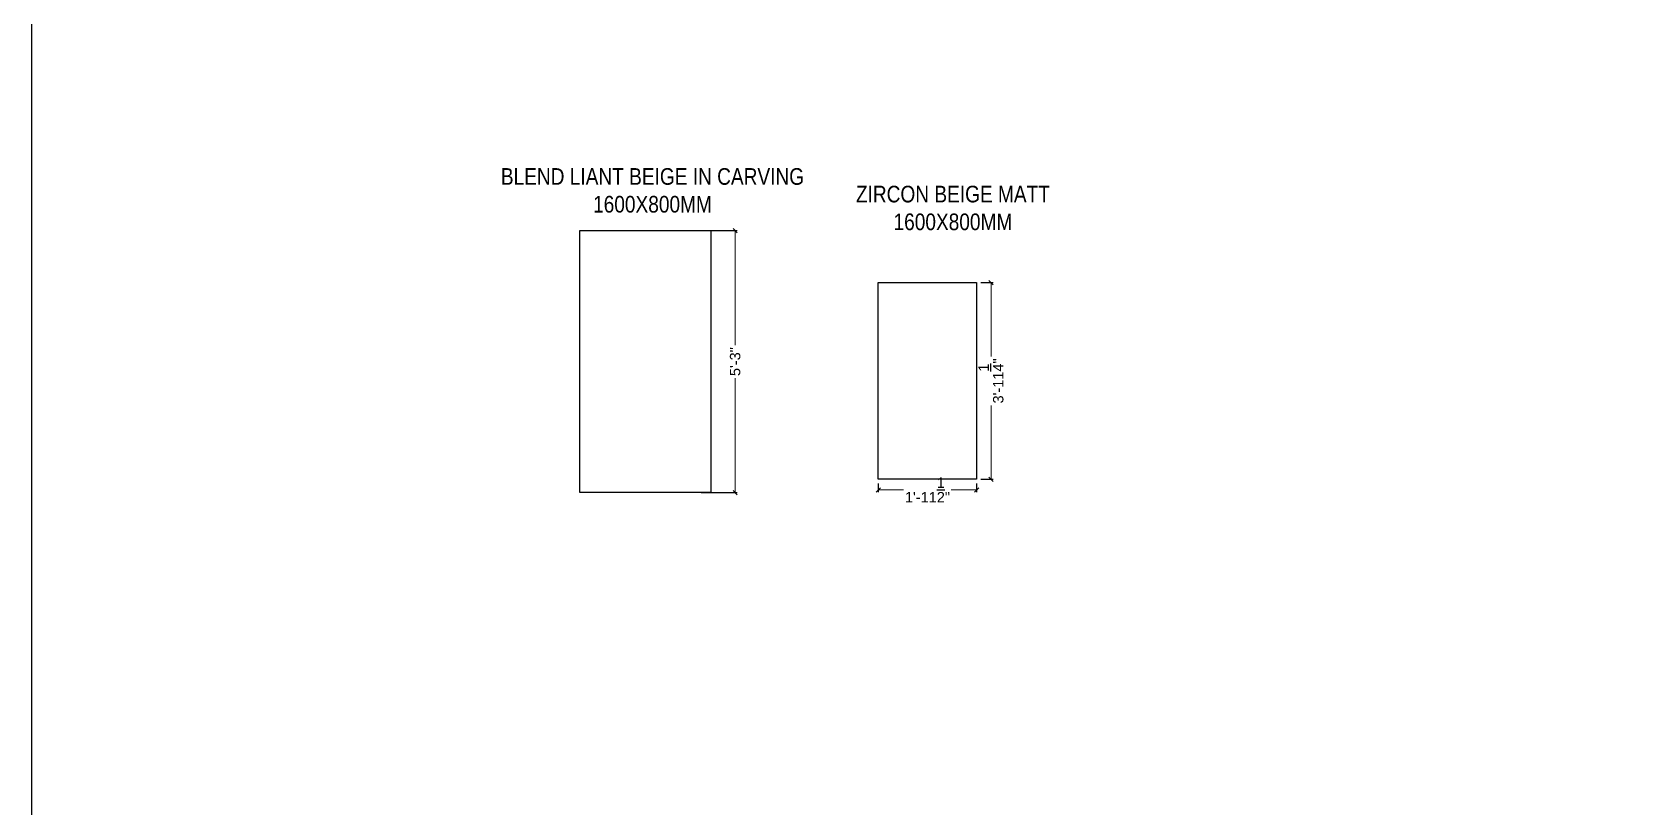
# Model space of a CAD drawing. Header units: millimetres. Extents: x 56222 to 3066687, y -650199 to -121287.
# Drawn here: x 155066.7 to 155449.1, y -180940.9 to -180754.7 of the extents above; entities that cross this region are included whole.
import ezdxf

# ---------------------------------------------------------------- set-up
doc = ezdxf.new("R2010")
doc.units = ezdxf.units.MM
doc.header["$MEASUREMENT"] = 0
doc.header["$PDMODE"] = 35
doc.layers.get('Defpoints').update_dxf_attribs({"color": 220})
for name, color, linetype, lineweight in [('dim05', 1, 'Continuous', 13), ('FIRST FLOOR ( TEXT )', 7, 'Continuous', 9), ('TILE', 14, 'Continuous', 9), ('wall', 7, 'Continuous', 30), ('XX~SLAB ( BEAM )~ ( DIM )', 7, 'Continuous', 9)]:
    doc.layers.add(name, color=color, linetype=linetype, lineweight=lineweight)
doc.styles.add('Arial', font='arial.ttf')
doc.styles.add('KATHA', font='swissc.ttf')
doc.styles.get("Standard").update_dxf_attribs({"font": 'arial.ttf', "height": 6})
doc.dimstyles.new('ISO-25', dxfattribs={"dimtxt": 2.5, "dimasz": 1, "dimexe": 0.5, "dimexo": 1, "dimtad": 0, "dimdec": 1, "dimlunit": 4, "dimtxsty": 'Standard', "dimblk": 'OBLIQUE', "dimcen": 2.5, "dimclrd": 1, "dimclre": 1, "dimclrt": 5, "dimadec": 0, "dimazin": 0, "dimtfac": 1, "dimtdec": 1, "dimtmove": 0, "dimatfit": 3, "dimfxl": 1, "dimlwd": -1, "dimarcsym": 0})

# ---------------------------------------------------------------- blocks, each defined once
blk = doc.blocks.new('_Oblique')
at = {"layer": 'wall', "color": 0, "lineweight": -2}
blk.add_line((-0.5, -0.5), (0.5, 0.5), dxfattribs=at)
blk = doc.blocks.new('*D519')
at = {"layer": 'Defpoints', "color": 0, "lineweight": 25, "transparency": 16777216}
for p in [(155226.41, -180802.41), (155226.41, -180865.36), (155235.6, -180865.36)]:
    blk.add_point(p, dxfattribs=at)
at = {"layer": 'dim05', "color": 1, "linetype": 'Continuous', "lineweight": -2, "transparency": 16777216}
for p, q in [((155227.41, -180802.41), (155236.1, -180802.41)), ((155227.41, -180865.36), (155236.1, -180865.36))]:
    blk.add_line(p, q, dxfattribs=at)
at = {"layer": 'dim05', "color": 1, "linetype": 'Continuous', "transparency": 16777216}
for p, q in [((155235.6, -180802.41), (155235.6, -180829.94)), ((155235.6, -180865.36), (155235.6, -180837.83))]:
    blk.add_line(p, q, dxfattribs=at)
at = {"layer": 'dim05', "color": 1, "transparency": 16777216}
for p, rotation in [((155235.6, -180802.41), 90), ((155235.6, -180865.36), 270)]:
    blk.add_blockref('_Oblique', p, dxfattribs=dict(at, rotation=rotation))
at = {"layer": 'dim05', "color": 5, "lineweight": 25, "transparency": 16777216, "insert": (155235.6, -180833.89), "char_height": 2.5, "attachment_point": 5, "rotation": 90, "style": 'Arial'}
blk.add_mtext('5\'-3"', dxfattribs=at)
blk = doc.blocks.new('*D520')
at = {"layer": 'Defpoints', "color": 0, "lineweight": 25, "transparency": 16777216}
for p in [(155269.97, -180862.16), (155293.59, -180862.16), (155293.59, -180864.72)]:
    blk.add_point(p, dxfattribs=at)
at = {"layer": 'dim05', "color": 1, "linetype": 'Continuous', "lineweight": -2, "transparency": 16777216}
for p, q in [((155269.97, -180863.16), (155269.97, -180865.22)), ((155293.59, -180863.16), (155293.59, -180865.22))]:
    blk.add_line(p, q, dxfattribs=at)
at = {"layer": 'dim05', "color": 1, "linetype": 'Continuous', "transparency": 16777216}
for p, q in [((155269.97, -180864.72), (155276.06, -180864.72)), ((155293.59, -180864.72), (155287.49, -180864.72))]:
    blk.add_line(p, q, dxfattribs=at)
at = {"layer": 'dim05', "color": 1, "transparency": 16777216, "rotation": 180}
blk.add_blockref('_Oblique', (155269.97, -180864.72), dxfattribs=at)
at = {"layer": 'dim05', "color": 1, "transparency": 16777216}
blk.add_blockref('_Oblique', (155293.59, -180864.72), dxfattribs=at)
at = {"layer": 'dim05', "color": 5, "lineweight": 25, "transparency": 16777216, "insert": (155281.78, -180864.72), "char_height": 2.5, "attachment_point": 5, "style": 'Arial'}
blk.add_mtext('1\'-11{\\H1x;\\S1/2;}"', dxfattribs=at)
blk = doc.blocks.new('*D521')
at = {"layer": 'Defpoints', "color": 0, "lineweight": 25, "transparency": 16777216}
for p in [(155293.59, -180814.91), (155297.04, -180814.91), (155293.59, -180862.16)]:
    blk.add_point(p, dxfattribs=at)
at = {"layer": 'dim05', "color": 1, "linetype": 'Continuous', "lineweight": -2, "transparency": 16777216}
for p, q in [((155294.59, -180814.91), (155297.54, -180814.91)), ((155294.59, -180862.16), (155297.54, -180862.16))]:
    blk.add_line(p, q, dxfattribs=at)
at = {"layer": 'dim05', "color": 1, "linetype": 'Continuous', "transparency": 16777216}
for p, q in [((155297.04, -180814.91), (155297.04, -180832.67)), ((155297.04, -180862.16), (155297.04, -180844.4))]:
    blk.add_line(p, q, dxfattribs=at)
at = {"layer": 'dim05', "color": 1, "transparency": 16777216}
for p, rotation in [((155297.04, -180814.91), 90), ((155297.04, -180862.16), 270)]:
    blk.add_blockref('_Oblique', p, dxfattribs=dict(at, rotation=rotation))
at = {"layer": 'dim05', "color": 5, "lineweight": 25, "transparency": 16777216, "insert": (155297.04, -180838.53), "char_height": 2.5, "attachment_point": 5, "rotation": 90, "style": 'Arial'}
blk.add_mtext('3\'-11{\\H1x;\\S1/4;}"', dxfattribs=at)

msp = doc.modelspace()

# ---------------------------------------------------------------- linework, layer by layer
at = {"layer": 'TILE', "color": 1, "linetype": 'Continuous', "lineweight": 25}
msp.add_lwpolyline([(155066.713, -179491.172), (157411.924, -179491.172), (157411.924, -181613.565), (155066.713, -181613.565)], close=True, dxfattribs=at)
at = {"layer": 'XX~SLAB ( BEAM )~ ( DIM )', "color": 1, "lineweight": 30}
for points in [[(155198.273, -180802.411), (155229.769, -180802.411), (155229.769, -180865.361), (155198.273, -180865.361)], [(155269.967, -180814.912), (155293.589, -180814.912), (155293.589, -180862.156), (155269.967, -180862.156)]]:
    msp.add_lwpolyline(points, close=True, dxfattribs=at)

# ---------------------------------------------------------------- texts
at = {"layer": 'FIRST FLOOR ( TEXT )', "char_height": 4, "attachment_point": 5, "style": 'KATHA'}
for s, insert in [('BLEND LIANT BEIGE IN CARVING\\P1600X800MM', (155215.745, -180792.77)), ('ZIRCON BEIGE MATT\\P1600X800MM', (155287.892, -180797.002))]:
    msp.add_mtext(s, dxfattribs=dict(at, insert=insert))

# ---------------------------------------------------------------- dimensions: what is measured, and where the dimension line sits
at = {"layer": 'dim05', "color": 27, "lineweight": 25, "true_color": 0x7d5120}
for base, p1, p2, override, picture, middle in [((155235.601, -180865.361), (155226.414, -180802.411), (155226.414, -180865.361), {"dimdec": 0, "dimtxsty": 'Arial', "dimtmove": 1}, '*D519', (155235.601, -180833.886)), ((155297.04, -180814.912), (155293.589, -180862.156), (155293.589, -180814.912), {"dimdec": 2, "dimtxsty": 'Arial'}, '*D521', (155297.04, -180838.534))]:
    dim = msp.add_linear_dim(base=base, p1=p1, p2=p2, angle=90, dimstyle='ISO-25', override=override, dxfattribs=at)
    dim.commit()
    dim.dimension.update_dxf_attribs({"geometry": picture, "text_midpoint": middle})
dim = msp.add_linear_dim(base=(155293.589, -180864.719), p1=(155269.967, -180862.156), p2=(155293.589, -180862.156), dimstyle='ISO-25', override={"dimdec": 2, "dimtxsty": 'Arial'}, dxfattribs=at)
dim.commit()
dim.dimension.update_dxf_attribs({"geometry": '*D520', "text_midpoint": (155281.778, -180864.719)})

doc.saveas('drawing.dxf')
